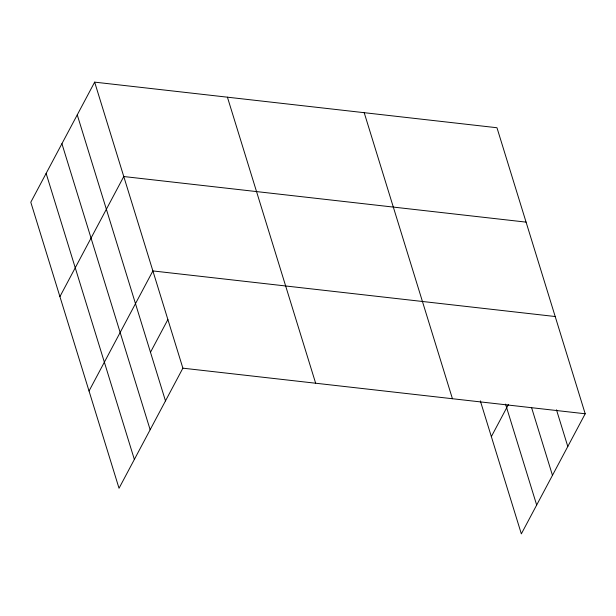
<?xml version="1.0" encoding="UTF-8"?>
<svg xmlns="http://www.w3.org/2000/svg" width="616" height="616" viewBox="0 0 616 616"><rect width="100%" height="100%" fill="white"/><g stroke="black" fill="none" stroke-linecap="round" stroke-linejoin="round"><path stroke-width="0.92" d="M94.656 82.136L30.8 202.225L119.034 488.265L182.883 368.175L94.656 82.136L496.966 127.735L585.2 413.775L521.344 533.864L480.326 400.87M59.914 296.619L123.77 176.53L526.087 222.13M89.035 391.014L152.884 270.925L555.201 316.524M150.481 352.275L167.883 319.55M491.352 436.613L508.485 404.389M182.883 368.175L585.2 413.775M556.479 409.802L567.798 446.5M531.523 407.438L552.467 475.329M505.543 404.111L536.675 505.035M364.202 112.689L452.437 398.729M227.42 97.182L315.646 383.221M77.254 114.861L165.481 400.908M61.923 143.697L150.15 429.737M46.131 173.396L134.357 459.436"/></g></svg>
